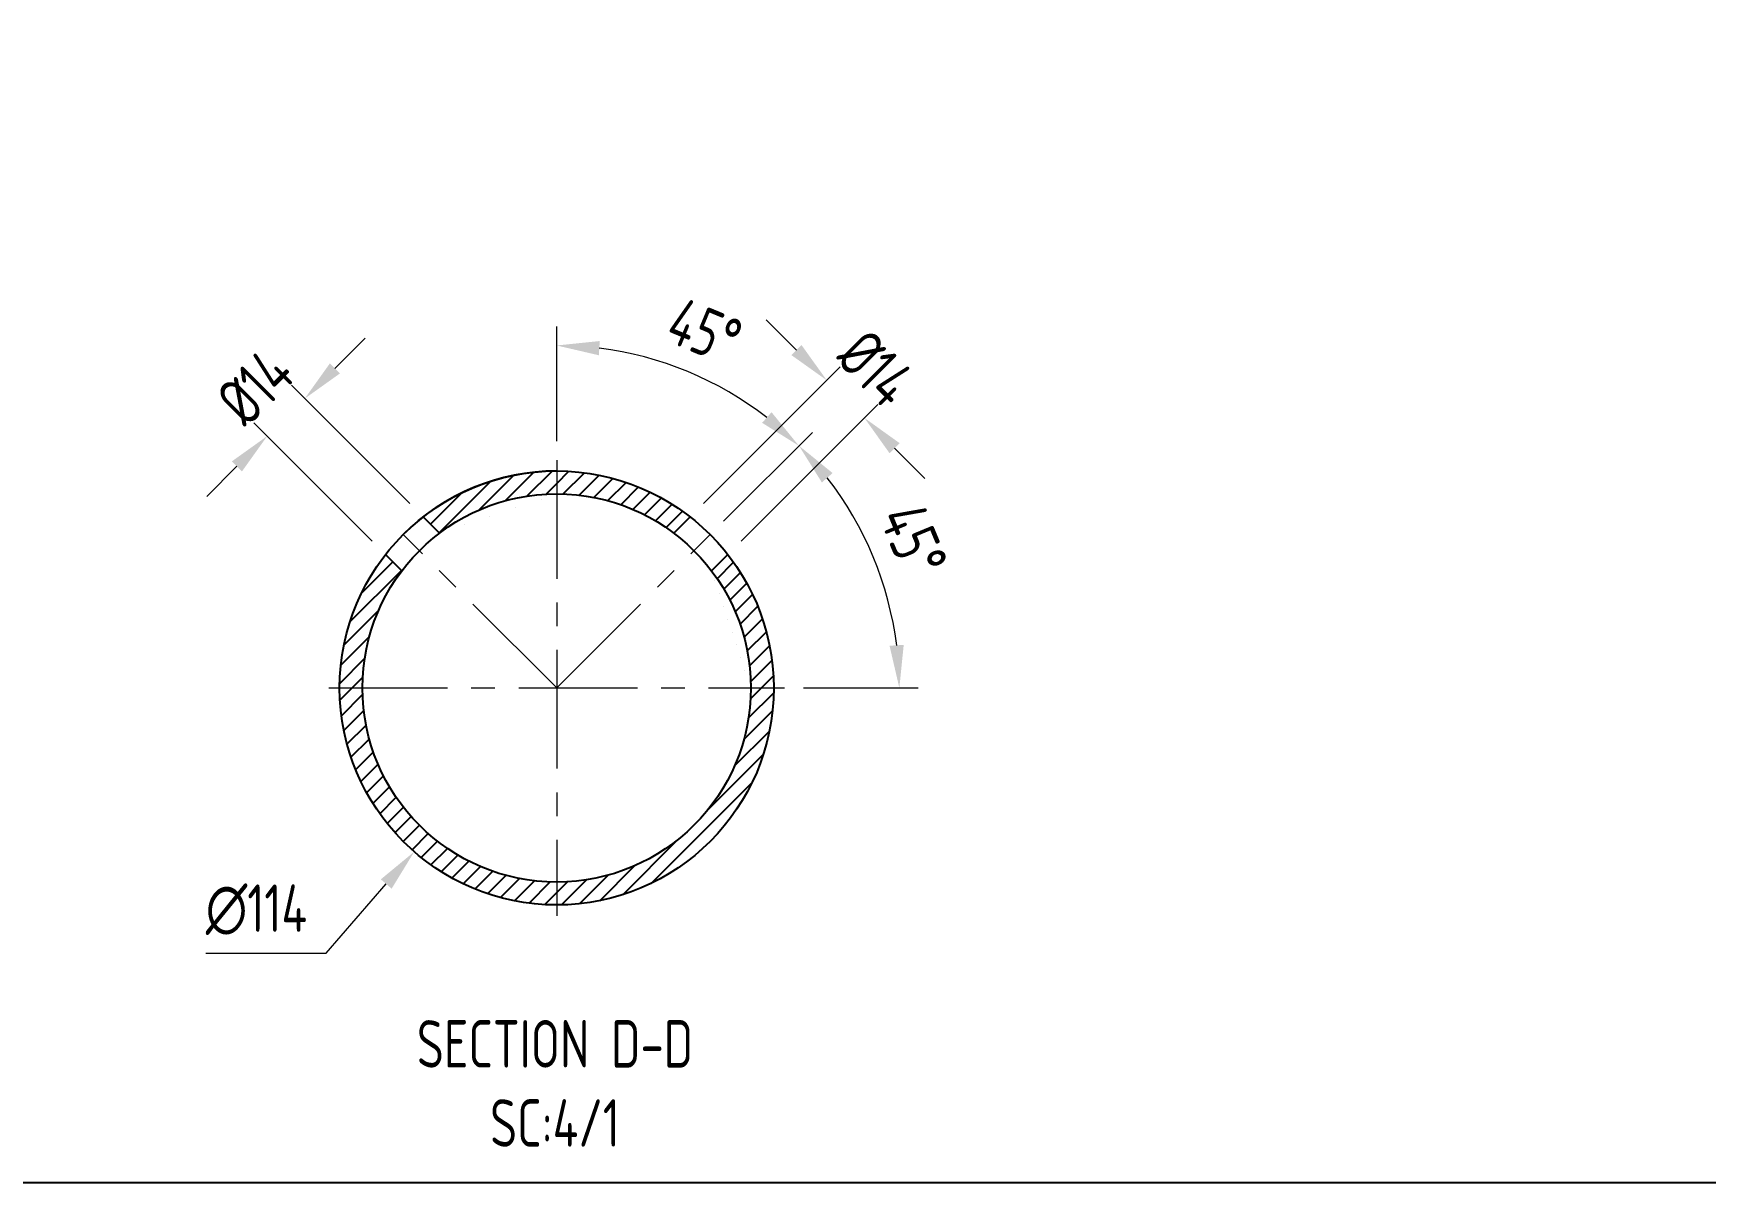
# Model space of a CAD drawing. Header units: millimetres. Extents: x -46397 to 283259, y -8690 to 23983.
# Drawn here: x 254169 to 255931, y -2277 to -1066 of the extents above; entities that cross this region are included whole.
import ezdxf

# ---------------------------------------------------------------- set-up
doc = ezdxf.new("R2010")
doc.units = ezdxf.units.MM
doc.linetypes.add('CENTER', pattern=[2, 1.25, -0.25, 0.25, -0.25])
doc.layers.get('Defpoints').update_dxf_attribs({"lineweight": 0})
for name, color, linetype, lineweight in [('AM_8', 1, 'Continuous', 25), ('Dtext', 255, 'Continuous', 20), ('DUONGCHINH', 7, 'Continuous', 25), ('DUONGTAM', 1, 'CENTER', 0), ('PHANTOM 2', 8, 'Continuous', 0)]:
    doc.layers.add(name, color=color, linetype=linetype, lineweight=lineweight)
doc.styles.add('Chu va so', font='arial.ttf')
doc.styles.add('GHI CHÚ 1', font='isocp_IV25.ttf', dxfattribs={"width": 0.8})
doc.styles.get("Standard").update_dxf_attribs({"font": 'isocp.shx', "width": 0.8})
doc.styles.add('TCVN', font='arial.ttf')
doc.dimstyles.new('1-30SCALE', dxfattribs={"dimtxt": 75, "dimasz": 75, "dimexe": 37.5, "dimexo": 30, "dimgap": 30, "dimtad": 1, "dimtoh": 1, "dimdec": 0, "dimdsep": 46, "dimtxsty": 'GHI CHÚ 1', "dimcen": 0.09, "dimclrd": 256, "dimclre": 256, "dimclrt": 2, "dimadec": 0, "dimazin": 0, "dimtfac": 1, "dimtdec": 0, "dimtofl": 0, "dimtmove": 0, "dimatfit": 3, "dimfxl": 1, "dimlwd": 0, "dimlwe": 0, "dimarcsym": 0})
doc.dimstyles.new('1-30SCALE$2', dxfattribs={"dimtxt": 75, "dimasz": 75, "dimexe": 37.5, "dimexo": 30, "dimgap": 30, "dimtad": 1, "dimtoh": 1, "dimdec": 0, "dimdsep": 46, "dimtxsty": 'GHI CHÚ 1', "dimcen": 0.09, "dimclrd": 256, "dimclre": 256, "dimclrt": 2, "dimadec": 0, "dimazin": 0, "dimtfac": 1, "dimtdec": 0, "dimtofl": 0, "dimtmove": 0, "dimatfit": 3, "dimfxl": 1, "dimlwd": 0, "dimlwe": 0, "dimarcsym": 0})
pattern_1 = [(45, (21732.579, 0), (-8.9802561, 8.9802561), [])]

# ---------------------------------------------------------------- blocks, each defined once
blk = doc.blocks.new('*D1362')
at = {"layer": 'Defpoints', "color": 0, "transparency": 16777216}
for p in [(254870.5, -1583.4), (254570.5, -1928.4)]:
    blk.add_point(p, dxfattribs=at)
at = {"layer": 'PHANTOM 2', "lineweight": 0, "transparency": 16777216}
for p, q in [((254720.4, -1755.9), (254720.6, -1755.9)), ((254720.5, -1756), (254720.5, -1755.8))]:
    blk.add_line(p, q, dxfattribs=at)
at = {"layer": 'PHANTOM 2', "linetype": 'Continuous', "lineweight": 0, "transparency": 16777216}
for p, q in [((254477.6, -2035.3), (254541, -1962.4)), ((254351, -2035.3), (254477.6, -2035.3))]:
    blk.add_line(p, q, dxfattribs=at)
at = {"layer": 'PHANTOM 2', "transparency": 16777216}
blk.add_solid([(254535.3, -1957.5), (254546.7, -1967.3), (254570.5, -1928.4)], dxfattribs=at)
at = {"layer": 'PHANTOM 2', "color": 2, "transparency": 16777216, "insert": (254404.3, -1989.5), "char_height": 50, "attachment_point": 5, "style": 'GHI CHÚ 1'}
blk.add_mtext('∅114', dxfattribs=at)
blk = doc.blocks.new('*D1363')
at = {"layer": 'Defpoints', "color": 0, "transparency": 16777216}
for p in [(254455.2, -1451), (254579.9, -1575.7), (254540.3, -1615.3)]:
    blk.add_point(p, dxfattribs=at)
at = {"layer": 'PHANTOM 2', "linetype": 'Continuous', "lineweight": 0, "transparency": 16777216}
for p, q in [((254487, -1419.2), (254518.8, -1387.4)), ((254565.7, -1561.5), (254441.1, -1436.9)), ((254526.1, -1601.1), (254401.5, -1476.5)), ((254383.8, -1522.4), (254352, -1554.2))]:
    blk.add_line(p, q, dxfattribs=at)
at = {"layer": 'PHANTOM 2', "transparency": 16777216}
for points in [[(254481.7, -1413.9), (254492.3, -1424.5), (254455.2, -1451)], [(254378.5, -1517.1), (254389.1, -1527.7), (254415.6, -1490.6)]]:
    blk.add_solid(points, dxfattribs=at)
at = {"layer": 'PHANTOM 2', "color": 2, "transparency": 16777216, "insert": (254403, -1438.4), "char_height": 50, "attachment_point": 5, "rotation": 45, "style": 'GHI CHÚ 1'}
blk.add_mtext('%%C14', dxfattribs=at)
blk = doc.blocks.new('*D1364')
at = {"layer": 'Defpoints', "color": 0, "transparency": 16777216}
for p in [(255044.6, -1471.4), (254861.1, -1575.7), (254900.7, -1615.3)]:
    blk.add_point(p, dxfattribs=at)
at = {"layer": 'PHANTOM 2', "linetype": 'Continuous', "lineweight": 0, "transparency": 16777216}
for p, q in [((254973.1, -1400), (254941.3, -1368.2)), ((254875.3, -1561.5), (255019.1, -1417.7)), ((254914.9, -1601.1), (255058.7, -1457.3)), ((255076.4, -1503.3), (255108.2, -1535.1))]:
    blk.add_line(p, q, dxfattribs=at)
at = {"layer": 'PHANTOM 2', "transparency": 16777216}
for points in [[(254978.4, -1394.7), (254967.8, -1405.3), (255005, -1431.8)], [(255081.7, -1498), (255071.1, -1508.6), (255044.6, -1471.4)]]:
    blk.add_solid(points, dxfattribs=at)
at = {"layer": 'PHANTOM 2', "color": 2, "transparency": 16777216, "insert": (255057.1, -1419.2), "char_height": 50, "attachment_point": 5, "rotation": 315, "style": 'GHI CHÚ 1'}
blk.add_mtext('%%C14', dxfattribs=at)
blk = doc.blocks.new('*D1365')
at = {"layer": 'Defpoints', "color": 0, "transparency": 16777216}
for p in [(254882.1, -1594.2), (255069.1, -1662.5), (254480.5, -1755.9), (254720.5, -1755.9), (254960.5, -1755.9)]:
    blk.add_point(p, dxfattribs=at)
at = {"layer": 'PHANTOM 2', "linetype": 'Continuous', "lineweight": 0, "transparency": 16777216}
for p, q in [((254896.3, -1580.1), (254989.8, -1486.6)), ((254980.5, -1755.9), (255101.4, -1755.9))]:
    blk.add_line(p, q, dxfattribs=at)
blk.add_arc((254720.5, -1755.9), 360.9, 7.1495, 37.8505, dxfattribs=at)
at = {"layer": 'PHANTOM 2', "transparency": 16777216}
for points in [[(254999.8, -1539.4), (255011.1, -1529.5), (254975.7, -1500.7)], [(255086, -1710.5), (255071.1, -1711.4), (255081.4, -1755.9)]]:
    blk.add_solid(points, dxfattribs=at)
at = {"layer": 'PHANTOM 2', "color": 2, "transparency": 16777216, "insert": (255096.4, -1600.2), "char_height": 50, "attachment_point": 5, "rotation": 292.5, "style": 'GHI CHÚ 1'}
blk.add_mtext('45°', dxfattribs=at)
blk = doc.blocks.new('*D1366')
at = {"layer": 'Defpoints', "color": 0, "transparency": 16777216}
for p in [(254900.9, -1443.4), (254720.5, -1515.9), (254882.1, -1594.2), (254720.5, -1755.9), (254720.5, -1995.9)]:
    blk.add_point(p, dxfattribs=at)
at = {"layer": 'PHANTOM 2', "linetype": 'Continuous', "lineweight": 0, "transparency": 16777216}
for p, q in [((254720.5, -1495.9), (254720.5, -1375.1)), ((254896.3, -1580.1), (254989.8, -1486.6))]:
    blk.add_line(p, q, dxfattribs=at)
blk.add_arc((254720.5, -1755.9), 360.8, 52.1509, 82.8491, dxfattribs=at)
at = {"layer": 'PHANTOM 2', "transparency": 16777216}
for points in [[(254764.9, -1405.4), (254765.9, -1390.4), (254720.5, -1395.1)], [(254946.8, -1465.4), (254936.9, -1476.6), (254975.6, -1500.8)]]:
    blk.add_solid(points, dxfattribs=at)
at = {"layer": 'PHANTOM 2', "color": 2, "transparency": 16777216, "insert": (254876.2, -1380.1), "char_height": 50, "attachment_point": 5, "rotation": 337.5, "style": 'GHI CHÚ 1'}
blk.add_mtext('45°', dxfattribs=at)
blk = doc.blocks.new('*U1838')
at = {"lineweight": 25}
for points in [[(0, 0), (8137.1, 0), (8137.1, 5330.2), (0, 5330.2)], [(0, 0), (6152.5, 0), (6152.5, 5330.2), (0, 5330.2)]]:
    blk.add_lwpolyline(points, close=True, dxfattribs=at)
at = {"layer": 'Dtext', "ltscale": 0.1}
for tag, p, height, style in [('REV_3', (6204.9, 2002), 35.4, 'TCVN'), ('FOR_APPROVAL3', (6559.3, 1999.6, -0.3), 42.5, 'TCVN'), ('REV_2', (6204.9, 1869.7), 35.4, 'TCVN'), ('FOR_APPROVAL2', (6559.3, 1867.2, -0.3), 42.5, 'TCVN'), ('REV_1', (6204.9, 1737.4), 35.4, 'TCVN'), ('FOR_APPROVAL1', (6559.3, 1734.9, -0.3), 42.5, 'TCVN'), ('REV_0', (6204.9, 1605.1), 35.4, 'TCVN'), ('NGUOI_VE', (6936.9, 1603.2, -0.3), 42.5, 'TCVN'), ('NGUOI_KIEM_2', (7312.7, 1603.2, -0.3), 42.5, 'TCVN'), ('NGUOI_DUYET', (7766.7, 1603.2, -0.3), 42.5, 'TCVN'), ('1.1_A4', (7789.5, 80.7, -0.3), 42.5, 'Chu va so'), ('A4_A4', (7931, 80.7, -0.3), 42.5, 'Chu va so'), ('REV.', (8047.5, 80.7, -0.3), 42.5, 'Chu va so')]:
    blk.add_attdef(tag, p, '', height=height, dxfattribs=dict(at, style=style))
for tag, p, height, style, width in [('NGAY_REV03', (6294.7, 1999.6, -0.3), 36.9, 'TCVN', 0.95), ('NGAY_REV02', (6294.7, 1867.2, -0.3), 36.9, 'TCVN', 0.95), ('NGAY_REV01', (6294.7, 1734.9, -0.3), 36.9, 'TCVN', 0.95), ('NGAY_REV0', (6294.7, 1602.6, -0.3), 36.9, 'TCVN', 0.95), ('DWD.NO', (6291.4, 34.5, -0.3), 56.7, 'Chu va so', 0.85)]:
    blk.add_attdef(tag, p, '', height=height, dxfattribs=dict(at, style=style, width=width))
at = {"layer": 'Dtext', "lineweight": 25, "ltscale": 0.1, "style": 'Chu va so'}
for tag, p, height in [('PROJECT_CODE', (6701.2, 666.3), 85.1), ('TITLE1', (6332.9, 508.1, -0.3), 56.7), ('TITLE2', (6332.9, 374.8, -0.3), 56.7), ('TITLE3', (6332.9, 242.5, -0.3), 56.7)]:
    blk.add_attdef(tag, p, '', height=height, dxfattribs=at)

msp = doc.modelspace()

# ---------------------------------------------------------------- hatches: boundary and pattern name
at = {"layer": 'AM_8'}
h = msp.add_hatch(dxfattribs=at)
h.set_pattern_fill('ANSI31', color=256, scale=4, style=0)
h.set_pattern_definition(pattern_1)
edge = h.paths.add_edge_path()
edge.add_arc((254720.5, -1755.89), 228.6, 90, 127.96448)
edge.add_line((254579.87, -1575.67), (254597.05, -1592.84))
edge.add_arc((254720.5, -1755.89), 204.52, 90, 127.13116, ccw=False)
edge.add_line((254720.5, -1551.37), (254720.5, -1527.29))
h = msp.add_hatch(dxfattribs=at)
h.set_pattern_fill('ANSI31', color=256, scale=4, style=0)
h.set_pattern_definition(pattern_1)
edge = h.paths.add_edge_path()
edge.add_arc((254720.5, -1755.89), 228.6, 52.03552, 90)
edge.add_line((254720.5, -1527.29), (254720.5, -1551.37))
edge.add_arc((254720.5, -1755.89), 204.52, 52.86884, 90, ccw=False)
edge.add_line((254843.96, -1592.84), (254861.13, -1575.67))
h = msp.add_hatch(dxfattribs=at)
h.set_pattern_fill('ANSI31', color=256, scale=4, style=0)
h.set_pattern_definition(pattern_1)
edge = h.paths.add_edge_path()
edge.add_arc((254720.5, -1755.89), 228.6, 142.03552, 180)
edge.add_line((254491.9, -1755.89), (254515.98, -1755.89))
edge.add_arc((254720.5, -1755.89), 204.52, 142.86884, 180, ccw=False)
edge.add_line((254557.45, -1632.44), (254540.28, -1615.27))
h = msp.add_hatch(dxfattribs=at)
h.set_pattern_fill('ANSI31', color=256, scale=4, style=0)
h.set_pattern_definition(pattern_1)
edge = h.paths.add_edge_path()
edge.add_arc((254720.5, -1755.89), 228.6, 360, 397.96448)
edge.add_line((254900.73, -1615.27), (254883.56, -1632.44))
edge.add_arc((254720.5, -1755.89), 204.52, 0, 37.13116, ccw=False)
edge.add_line((254925.02, -1755.89), (254949.1, -1755.89))
h = msp.add_hatch(dxfattribs=at)
h.set_pattern_fill('ANSI31', color=256, scale=4, style=0)
h.set_pattern_definition(pattern_1)
edge = h.paths.add_edge_path()
edge.add_arc((254720.5, -1755.89), 204.52, 180, 270, ccw=False)
edge.add_line((254515.98, -1755.89), (254491.9, -1755.89))
edge.add_arc((254720.5, -1755.89), 228.6, 180, 270)
edge.add_line((254720.5, -1984.49), (254720.5, -1960.41))
h = msp.add_hatch(dxfattribs=at)
h.set_pattern_fill('ANSI31', color=256, scale=4, style=0)
h.set_pattern_definition(pattern_1)
edge = h.paths.add_edge_path()
edge.add_arc((254720.5, -1755.89), 228.6, 270, 360)
edge.add_line((254949.1, -1755.89), (254925.02, -1755.89))
edge.add_arc((254720.5, -1755.89), 204.52, -90, 0, ccw=False)
edge.add_line((254720.5, -1960.41), (254720.5, -1984.49))

# ---------------------------------------------------------------- linework, layer by layer
for p, q in [((254843.96, -1592.84), (254861.13, -1575.67)), ((254883.56, -1632.44), (254900.73, -1615.27))]:
    msp.add_line(p, q)
at = {"layer": 'DUONGCHINH'}
for p, q in [((254597.05, -1592.84), (254579.87, -1575.67)), ((254557.45, -1632.44), (254540.28, -1615.27))]:
    msp.add_line(p, q, dxfattribs=at)
for radius in [228.6, 204.52]:
    msp.add_circle((254720.5, -1755.89), radius, dxfattribs=at)
msp.add_arc((254720.5, -1755.89), 228.6, 90, 135, dxfattribs=at)
at = {"layer": 'DUONGTAM', "ltscale": 100}
for p, q in [((254720.5, -1515.89), (254720.5, -1995.89)), ((254720.5, -1755.89), (254558.86, -1594.25)), ((254720.5, -1755.89), (254882.15, -1594.25)), ((254480.5, -1755.89), (254960.5, -1755.89))]:
    msp.add_line(p, q, dxfattribs=at)

# ---------------------------------------------------------------- texts
at = {"color": 3, "insert": (254485.93, -2105.8, -3), "char_height": 50, "attachment_point": 1}
msp.add_mtext_dynamic_manual_height_columns('\\A1;\\pxqc;SECTION D-D\\PSC:4/1', width=465.6456, gutter_width=37.5, heights=[0], dxfattribs=at)

# ---------------------------------------------------------------- dimensions: what is measured, and where the dimension line sits
at = {"layer": 'PHANTOM 2'}
for base, line1, line2, picture, middle in [((254900.9, -1443.44), ((254720.5, -1755.89), (254882.15, -1594.25)), ((254720.5, -1515.89), (254720.5, -1995.89)), '*D1366', (254876.17, -1380.09)), ((255069.07, -1662.5), ((254480.5, -1755.89), (254960.5, -1755.89)), ((254720.5, -1755.89), (254882.15, -1594.25)), '*D1365', (255096.38, -1600.2))]:
    dim = msp.add_angular_dim_2l(base=base, line1=line1, line2=line2, dimstyle='1-30SCALE$2', override={"dimtxt": 50, "dimasz": 45, "dimexe": 20, "dimexo": 20, "dimgap": 20, "dimlfac": 0.25, "dimtmove": 1}, dxfattribs=at)
    dim.commit()
    dim.dimension.update_dxf_attribs({"geometry": picture, "text_midpoint": middle})
for base, p1, p2, angle, picture, middle in [((255044.55, -1471.44), (254861.13, -1575.67), (254900.73, -1615.27), 135, '*D1364', (255024.75, -1451.64)), ((254455.21, -1451), (254540.28, -1615.27), (254579.87, -1575.67), 225, '*D1363', (254435.41, -1470.8))]:
    dim = msp.add_linear_dim(base=base, p1=p1, p2=p2, angle=angle, dimstyle='1-30SCALE', override={"dimtxt": 50, "dimasz": 45, "dimexe": 20, "dimexo": 20, "dimgap": 20, "dimlfac": 0.25, "dimpost": '%%C<>', "dimtmove": 1}, dxfattribs=at)
    dim.commit()
    dim.dimension.update_dxf_attribs({"geometry": picture, "text_midpoint": middle, "dimtype": 160})
dim = msp.add_diameter_dim_2p(p1=(254870.48, -1583.37), p2=(254570.52, -1928.42), dimstyle='1-30SCALE', override={"dimtxt": 50, "dimasz": 45, "dimexe": 20, "dimexo": 20, "dimgap": 20, "dimlfac": 0.25, "dimtmove": 1}, dxfattribs=at)
dim.commit()
dim.dimension.update_dxf_attribs({"geometry": '*D1362', "text_midpoint": (254404.3, -1989.49)})

# ---------------------------------------------------------------- next in the draw order: block references
at = {"xscale": 0.9084576280678549, "yscale": 0.9084576280678549, "zscale": 0.9084576280678549}
msp.add_blockref('*U1838', (251235.85, -2276.94), dxfattribs=at)

doc.saveas('drawing.dxf')
